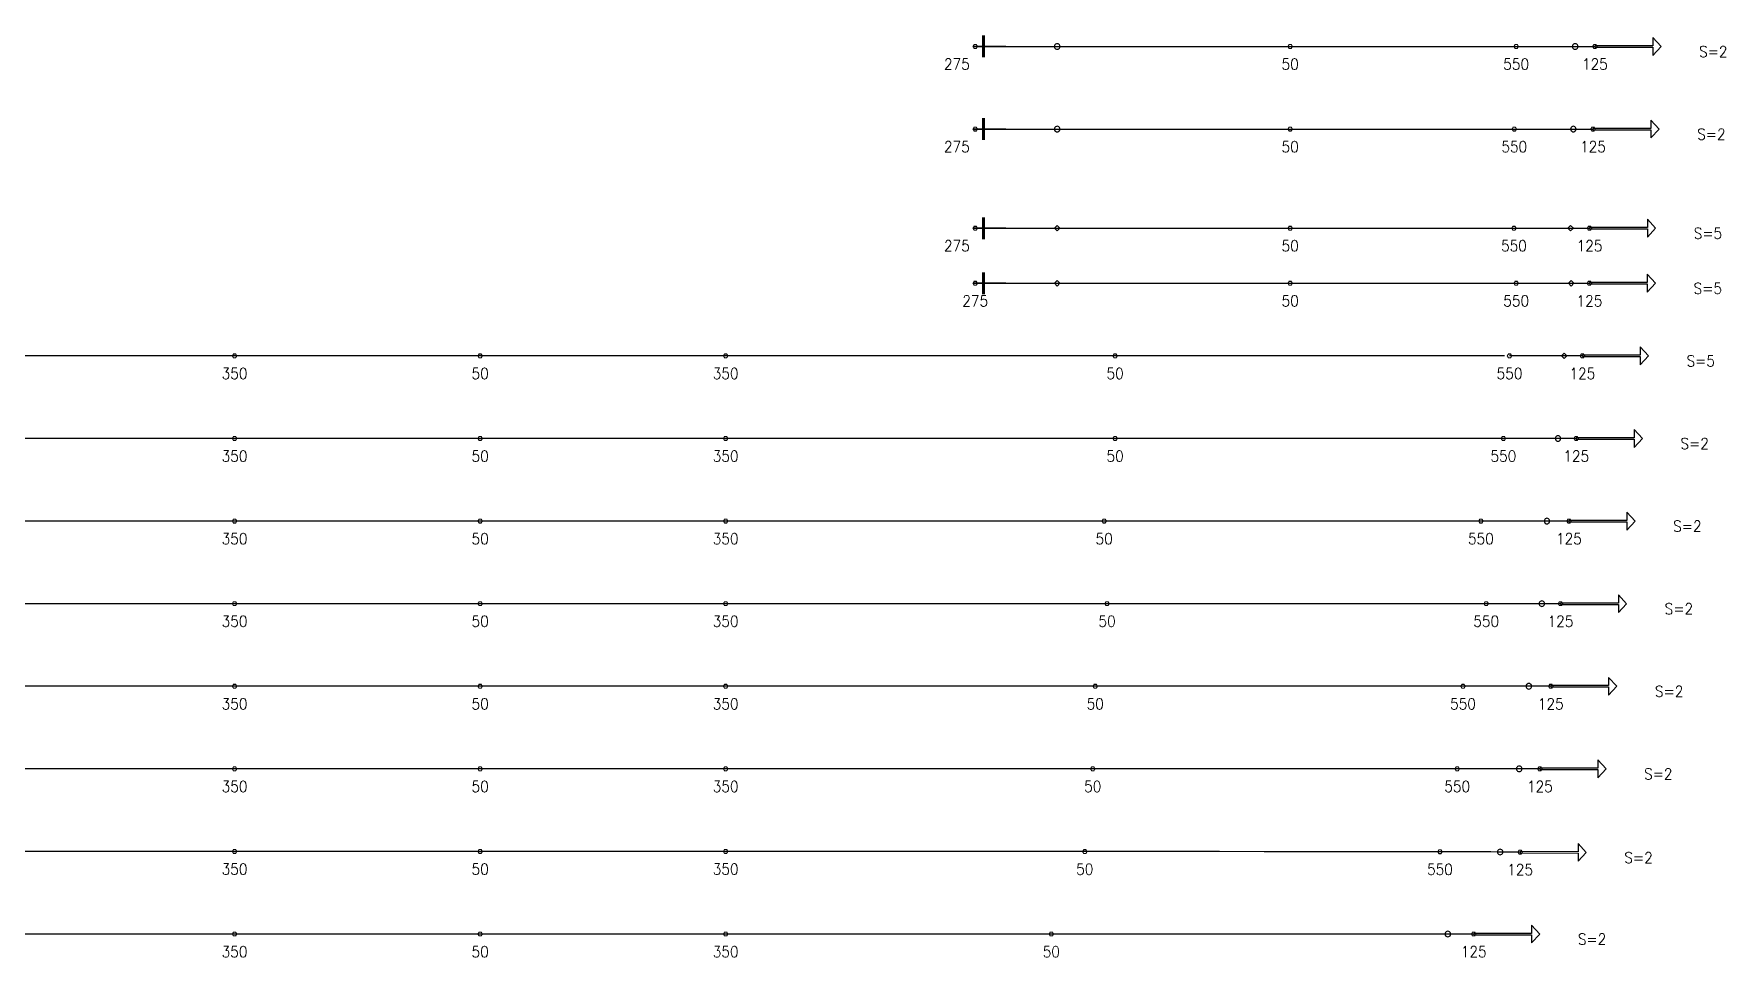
# Model space of a CAD drawing. Header units: millimetres. Extents: x -24156 to 1128921, y -12387 to 212709.
# Drawn here: x 560018 to 590727, y 40080 to 56848 of the extents above; entities that cross this region are included whole.
import ezdxf

# ---------------------------------------------------------------- set-up
doc = ezdxf.new("R2010")
doc.units = ezdxf.units.MM
doc.header["$MEASUREMENT"] = 0
doc.layers.add('Current_plane_Tendon', color=7, linetype='Continuous', true_color=0xab0000)
doc.styles.get("Standard").update_dxf_attribs({"font": 'arial.ttf'})

# ---------------------------------------------------------------- blocks, each defined once
blk = doc.blocks.new('fdsfsdfdsf')
at = {"layer": 'Current_plane_Tendon', "color": 14, "linetype": 'Continuous', "true_color": 0xab0000}
for points, elevation in [([(460147, 315422, 20, 20, 0), (460127, 315456, 20, 20, 0), (460087, 315456, 20, 20, 0), (460067, 315422, 20, 20, 0), (460087, 315387, 20, 20, 0), (460127, 315387, 20, 20, 0)], 55), ([(465862, 315422, 20, 20, 0), (465842, 315456, 20, 20, 0), (465802, 315456, 20, 20, 0), (465782, 315422, 20, 20, 0), (465802, 315387, 20, 20, 0), (465842, 315387, 20, 20, 0)], -20), ([(469963, 315422, 20, 20, 0), (469943, 315456, 20, 20, 0), (469903, 315456, 20, 20, 0), (469883, 315422, 20, 20, 0), (469903, 315387, 20, 20, 0), (469943, 315387, 20, 20, 0)], 130), ([(471391, 315422, 20, 20, 0), (471371, 315456, 20, 20, 0), (471331, 315456, 20, 20, 0), (471311, 315422, 20, 20, 0), (471331, 315387, 20, 20, 0), (471371, 315387, 20, 20, 0)], 55), ([(460147, 313922, 20, 20, 0), (460127, 313956, 20, 20, 0), (460087, 313956, 20, 20, 0), (460067, 313922, 20, 20, 0), (460087, 313887, 20, 20, 0), (460127, 313887, 20, 20, 0)], 55), ([(465862, 313922, 20, 20, 0), (465842, 313956, 20, 20, 0), (465802, 313956, 20, 20, 0), (465782, 313922, 20, 20, 0), (465802, 313887, 20, 20, 0), (465842, 313887, 20, 20, 0)], -20), ([(469929, 313922, 20, 20, 0), (469909, 313956, 20, 20, 0), (469869, 313956, 20, 20, 0), (469849, 313922, 20, 20, 0), (469869, 313887, 20, 20, 0), (469909, 313887, 20, 20, 0)], 133), ([(471357, 313922, 20, 20, 0), (471337, 313956, 20, 20, 0), (471297, 313956, 20, 20, 0), (471277, 313922, 20, 20, 0), (471297, 313887, 20, 20, 0), (471337, 313887, 20, 20, 0)], 58), ([(460147, 312122, 20, 20, 0), (460127, 312156, 20, 20, 0), (460087, 312156, 20, 20, 0), (460067, 312122, 20, 20, 0), (460087, 312087, 20, 20, 0), (460127, 312087, 20, 20, 0)], 55), ([(465862, 312122, 20, 20, 0), (465842, 312156, 20, 20, 0), (465802, 312156, 20, 20, 0), (465782, 312122, 20, 20, 0), (465802, 312087, 20, 20, 0), (465842, 312087, 20, 20, 0)], -20), ([(469923, 312122, 20, 20, 0), (469903, 312156, 20, 20, 0), (469863, 312156, 20, 20, 0), (469843, 312122, 20, 20, 0), (469863, 312087, 20, 20, 0), (469903, 312087, 20, 20, 0)], 150), ([(471294, 312122, 20, 20, 0), (471274, 312156, 20, 20, 0), (471234, 312156, 20, 20, 0), (471214, 312122, 20, 20, 0), (471234, 312087, 20, 20, 0), (471274, 312087, 20, 20, 0)], 75), ([(460147, 311122, 20, 20, 0), (460127, 311156, 20, 20, 0), (460087, 311156, 20, 20, 0), (460067, 311122, 20, 20, 0), (460087, 311087, 20, 20, 0), (460127, 311087, 20, 20, 0)], 55), ([(465862, 311122, 20, 20, 0), (465842, 311156, 20, 20, 0), (465802, 311156, 20, 20, 0), (465782, 311122, 20, 20, 0), (465802, 311087, 20, 20, 0), (465842, 311087, 20, 20, 0)], -20), ([(469963, 311122, 20, 20, 0), (469943, 311156, 20, 20, 0), (469903, 311156, 20, 20, 0), (469883, 311122, 20, 20, 0), (469903, 311087, 20, 20, 0), (469943, 311087, 20, 20, 0)], 130), ([(471292, 311122, 20, 20, 0), (471272, 311156, 20, 20, 0), (471232, 311156, 20, 20, 0), (471212, 311122, 20, 20, 0), (471232, 311087, 20, 20, 0), (471272, 311087, 20, 20, 0)], 55), ([(446707, 309803, 20, 20, 0), (446687, 309838, 20, 20, 0), (446647, 309838, 20, 20, 0), (446627, 309803, 20, 20, 0), (446647, 309769, 20, 20, 0), (446687, 309769, 20, 20, 0)], 130), ([(451163, 309803, 20, 20, 0), (451143, 309838, 20, 20, 0), (451103, 309838, 20, 20, 0), (451083, 309803, 20, 20, 0), (451103, 309769, 20, 20, 0), (451143, 309769, 20, 20, 0)], -170), ([(455618, 309803, 20, 20, 0), (455598, 309838, 20, 20, 0), (455558, 309838, 20, 20, 0), (455538, 309803, 20, 20, 0), (455558, 309769, 20, 20, 0), (455598, 309769, 20, 20, 0)], 130), ([(462685, 309803, 20, 20, 0), (462665, 309838, 20, 20, 0), (462625, 309838, 20, 20, 0), (462605, 309803, 20, 20, 0), (462625, 309769, 20, 20, 0), (462665, 309769, 20, 20, 0)], -20), ([(469842, 309803, 20, 20, 0), (469822, 309838, 20, 20, 0), (469782, 309838, 20, 20, 0), (469762, 309803, 20, 20, 0), (469782, 309769, 20, 20, 0), (469822, 309769, 20, 20, 0)], 255), ([(471164, 309803, 20, 20, 0), (471144, 309838, 20, 20, 0), (471104, 309838, 20, 20, 0), (471084, 309803, 20, 20, 0), (471104, 309769, 20, 20, 0), (471144, 309769, 20, 20, 0)], 180), ([(446707, 308303, 20, 20, 0), (446687, 308338, 20, 20, 0), (446647, 308338, 20, 20, 0), (446627, 308303, 20, 20, 0), (446647, 308269, 20, 20, 0), (446687, 308269, 20, 20, 0)], 130), ([(451163, 308303, 20, 20, 0), (451143, 308338, 20, 20, 0), (451103, 308338, 20, 20, 0), (451083, 308303, 20, 20, 0), (451103, 308269, 20, 20, 0), (451143, 308269, 20, 20, 0)], -20), ([(455618, 308303, 20, 20, 0), (455598, 308338, 20, 20, 0), (455558, 308338, 20, 20, 0), (455538, 308303, 20, 20, 0), (455558, 308269, 20, 20, 0), (455598, 308269, 20, 20, 0)], 130), ([(462685, 308303, 20, 20, 0), (462665, 308338, 20, 20, 0), (462625, 308338, 20, 20, 0), (462605, 308303, 20, 20, 0), (462625, 308269, 20, 20, 0), (462665, 308269, 20, 20, 0)], -20), ([(469731, 308303, 20, 20, 0), (469711, 308338, 20, 20, 0), (469671, 308338, 20, 20, 0), (469651, 308303, 20, 20, 0), (469671, 308269, 20, 20, 0), (469711, 308269, 20, 20, 0)], 132), ([(471053, 308303, 20, 20, 0), (471033, 308338, 20, 20, 0), (470993, 308338, 20, 20, 0), (470973, 308303, 20, 20, 0), (470993, 308269, 20, 20, 0), (471033, 308269, 20, 20, 0)], 57), ([(446707, 306803, 20, 20, 0), (446687, 306838, 20, 20, 0), (446647, 306838, 20, 20, 0), (446627, 306803, 20, 20, 0), (446647, 306769, 20, 20, 0), (446687, 306769, 20, 20, 0)], 130), ([(451163, 306803, 20, 20, 0), (451143, 306838, 20, 20, 0), (451103, 306838, 20, 20, 0), (451083, 306803, 20, 20, 0), (451103, 306769, 20, 20, 0), (451143, 306769, 20, 20, 0)], -20), ([(455618, 306803, 20, 20, 0), (455598, 306838, 20, 20, 0), (455558, 306838, 20, 20, 0), (455538, 306803, 20, 20, 0), (455558, 306769, 20, 20, 0), (455598, 306769, 20, 20, 0)], 130), ([(462487, 306803, 20, 20, 0), (462467, 306838, 20, 20, 0), (462427, 306838, 20, 20, 0), (462407, 306803, 20, 20, 0), (462427, 306769, 20, 20, 0), (462467, 306769, 20, 20, 0)], -20), ([(469323, 306803, 20, 20, 0), (469303, 306838, 20, 20, 0), (469263, 306838, 20, 20, 0), (469243, 306803, 20, 20, 0), (469263, 306769, 20, 20, 0), (469303, 306769, 20, 20, 0)], 133), ([(470921, 306803, 20, 20, 0), (470901, 306838, 20, 20, 0), (470861, 306838, 20, 20, 0), (470841, 306803, 20, 20, 0), (470861, 306769, 20, 20, 0), (470901, 306769, 20, 20, 0)], 58), ([(446707, 305303, 20, 20, 0), (446687, 305338, 20, 20, 0), (446647, 305338, 20, 20, 0), (446627, 305303, 20, 20, 0), (446647, 305269, 20, 20, 0), (446687, 305269, 20, 20, 0)], 130), ([(451163, 305303, 20, 20, 0), (451143, 305338, 20, 20, 0), (451103, 305338, 20, 20, 0), (451083, 305303, 20, 20, 0), (451103, 305269, 20, 20, 0), (451143, 305269, 20, 20, 0)], -20), ([(455618, 305303, 20, 20, 0), (455598, 305338, 20, 20, 0), (455558, 305338, 20, 20, 0), (455538, 305303, 20, 20, 0), (455558, 305269, 20, 20, 0), (455598, 305269, 20, 20, 0)], 130), ([(462539, 305303, 20, 20, 0), (462519, 305338, 20, 20, 0), (462479, 305338, 20, 20, 0), (462459, 305303, 20, 20, 0), (462479, 305269, 20, 20, 0), (462519, 305269, 20, 20, 0)], -20), ([(469419, 305303, 20, 20, 0), (469399, 305338, 20, 20, 0), (469359, 305338, 20, 20, 0), (469339, 305303, 20, 20, 0), (469359, 305269, 20, 20, 0), (469399, 305269, 20, 20, 0)], 134), ([(470767, 305303, 20, 20, 0), (470747, 305338, 20, 20, 0), (470707, 305338, 20, 20, 0), (470687, 305303, 20, 20, 0), (470707, 305269, 20, 20, 0), (470747, 305269, 20, 20, 0)], 59), ([(446707, 303803, 20, 20, 0), (446687, 303838, 20, 20, 0), (446647, 303838, 20, 20, 0), (446627, 303803, 20, 20, 0), (446647, 303769, 20, 20, 0), (446687, 303769, 20, 20, 0)], 130), ([(451163, 303803, 20, 20, 0), (451143, 303838, 20, 20, 0), (451103, 303838, 20, 20, 0), (451083, 303803, 20, 20, 0), (451103, 303769, 20, 20, 0), (451143, 303769, 20, 20, 0)], -20), ([(455618, 303803, 20, 20, 0), (455598, 303838, 20, 20, 0), (455558, 303838, 20, 20, 0), (455538, 303803, 20, 20, 0), (455558, 303769, 20, 20, 0), (455598, 303769, 20, 20, 0)], 130), ([(462325, 303803, 20, 20, 0), (462305, 303838, 20, 20, 0), (462265, 303838, 20, 20, 0), (462245, 303803, 20, 20, 0), (462265, 303769, 20, 20, 0), (462305, 303769, 20, 20, 0)], -20), ([(468998, 303803, 20, 20, 0), (468978, 303838, 20, 20, 0), (468938, 303838, 20, 20, 0), (468918, 303803, 20, 20, 0), (468938, 303769, 20, 20, 0), (468978, 303769, 20, 20, 0)], 133), ([(470591, 303803, 20, 20, 0), (470571, 303838, 20, 20, 0), (470531, 303838, 20, 20, 0), (470511, 303803, 20, 20, 0), (470531, 303769, 20, 20, 0), (470571, 303769, 20, 20, 0)], 58), ([(446707, 302303, 20, 20, 0), (446687, 302338, 20, 20, 0), (446647, 302338, 20, 20, 0), (446627, 302303, 20, 20, 0), (446647, 302269, 20, 20, 0), (446687, 302269, 20, 20, 0)], 130), ([(451163, 302303, 20, 20, 0), (451143, 302338, 20, 20, 0), (451103, 302338, 20, 20, 0), (451083, 302303, 20, 20, 0), (451103, 302269, 20, 20, 0), (451143, 302269, 20, 20, 0)], -20), ([(455618, 302303, 20, 20, 0), (455598, 302338, 20, 20, 0), (455558, 302338, 20, 20, 0), (455538, 302303, 20, 20, 0), (455558, 302269, 20, 20, 0), (455598, 302269, 20, 20, 0)], 130), ([(462279, 302303, 20, 20, 0), (462259, 302338, 20, 20, 0), (462219, 302338, 20, 20, 0), (462199, 302303, 20, 20, 0), (462219, 302269, 20, 20, 0), (462259, 302269, 20, 20, 0)], -20), ([(468893, 302303, 20, 20, 0), (468873, 302338, 20, 20, 0), (468833, 302338, 20, 20, 0), (468813, 302303, 20, 20, 0), (468833, 302269, 20, 20, 0), (468873, 302269, 20, 20, 0)], 134), ([(470393, 302303, 20, 20, 0), (470373, 302338, 20, 20, 0), (470333, 302338, 20, 20, 0), (470313, 302303, 20, 20, 0), (470333, 302269, 20, 20, 0), (470373, 302269, 20, 20, 0)], 59), ([(446707, 300803, 20, 20, 0), (446687, 300838, 20, 20, 0), (446647, 300838, 20, 20, 0), (446627, 300803, 20, 20, 0), (446647, 300769, 20, 20, 0), (446687, 300769, 20, 20, 0)], 130), ([(451163, 300803, 20, 20, 0), (451143, 300838, 20, 20, 0), (451103, 300838, 20, 20, 0), (451083, 300803, 20, 20, 0), (451103, 300769, 20, 20, 0), (451143, 300769, 20, 20, 0)], -20), ([(455618, 300803, 20, 20, 0), (455598, 300838, 20, 20, 0), (455558, 300838, 20, 20, 0), (455538, 300803, 20, 20, 0), (455558, 300769, 20, 20, 0), (455598, 300769, 20, 20, 0)], 130), ([(462135, 300801, 20, 20, 0), (462115, 300835, 20, 20, 0), (462075, 300835, 20, 20, 0), (462055, 300801, 20, 20, 0), (462075, 300766, 20, 20, 0), (462115, 300766, 20, 20, 0)], -20), ([(468580, 300798, 20, 20, 0), (468560, 300833, 20, 20, 0), (468520, 300833, 20, 20, 0), (468500, 300798, 20, 20, 0), (468520, 300764, 20, 20, 0), (468560, 300764, 20, 20, 0)], 137), ([(470035, 300792, 20, 20, 0), (470015, 300826, 20, 20, 0), (469975, 300826, 20, 20, 0), (469955, 300792, 20, 20, 0), (469975, 300757, 20, 20, 0), (470015, 300757, 20, 20, 0)], 62), ([(446707, 299303, 20, 20, 0), (446687, 299338, 20, 20, 0), (446647, 299338, 20, 20, 0), (446627, 299303, 20, 20, 0), (446647, 299269, 20, 20, 0), (446687, 299269, 20, 20, 0)], 130), ([(451163, 299303, 20, 20, 0), (451143, 299338, 20, 20, 0), (451103, 299338, 20, 20, 0), (451083, 299303, 20, 20, 0), (451103, 299269, 20, 20, 0), (451143, 299269, 20, 20, 0)], -20), ([(455618, 299303, 20, 20, 0), (455598, 299338, 20, 20, 0), (455558, 299338, 20, 20, 0), (455538, 299303, 20, 20, 0), (455558, 299269, 20, 20, 0), (455598, 299269, 20, 20, 0)], 130), ([(461528, 299303, 20, 20, 0), (461508, 299338, 20, 20, 0), (461468, 299338, 20, 20, 0), (461448, 299303, 20, 20, 0), (461468, 299269, 20, 20, 0), (461508, 299269, 20, 20, 0)], -20), ([(469192, 299303, 20, 20, 0), (469172, 299338, 20, 20, 0), (469132, 299338, 20, 20, 0), (469112, 299303, 20, 20, 0), (469132, 299269, 20, 20, 0), (469172, 299269, 20, 20, 0)], 64)]:
    blk.add_lwpolyline(points, format="xyseb", close=True, dxfattribs=dict(at, elevation=elevation))
at = {"layer": 'Current_plane_Tendon', "color": 14, "linetype": 'Continuous', "true_color": 0xab0000, "elevation": 180}
for points in [[(460257, 315622, 60, 60, 0), (460257, 315222, 60, 60, 0)], [(460257, 314122, 60, 60, 0), (460257, 313722, 60, 60, 0)], [(460257, 312322, 60, 60, 0), (460257, 311922, 60, 60, 0)], [(460257, 311322, 60, 60, 0), (460257, 310922, 60, 60, 0)]]:
    blk.add_lwpolyline(points, format="xyseb", dxfattribs=at)
at = {"layer": 'Current_plane_Tendon', "color": 14, "linetype": 'Continuous', "true_color": 0xab0000}
for points, elevation in [([(461644, 315422), (461642, 315437), (461635, 315451), (461623, 315462), (461610, 315469), (461594, 315472), (461579, 315469), (461565, 315462), (461554, 315451), (461547, 315437), (461544, 315422), (461547, 315406), (461554, 315392), (461565, 315381), (461579, 315374), (461594, 315372), (461610, 315374), (461623, 315381), (461635, 315392), (461642, 315406), (461644, 315422)], 180), ([(471044, 315422), (471041, 315437), (471034, 315451), (471023, 315462), (471009, 315469), (470994, 315472), (470978, 315469), (470964, 315462), (470953, 315451), (470946, 315437), (470944, 315422), (470946, 315406), (470953, 315392), (470964, 315381), (470978, 315374), (470994, 315372), (471009, 315374), (471023, 315381), (471034, 315392), (471041, 315406), (471044, 315422)], 180), ([(471351, 315410), (472401, 315410), (472401, 315260), (472551, 315422), (472401, 315584), (472401, 315434), (471351, 315434)], 55), ([(461644, 313922), (461642, 313937), (461635, 313951), (461623, 313962), (461610, 313969), (461594, 313972), (461579, 313969), (461565, 313962), (461554, 313951), (461547, 313937), (461544, 313922), (461547, 313906), (461554, 313892), (461565, 313881), (461579, 313874), (461594, 313872), (461610, 313874), (461623, 313881), (461635, 313892), (461642, 313906), (461644, 313922)], 180), ([(471010, 313922), (471008, 313937), (471001, 313951), (470990, 313962), (470976, 313969), (470960, 313972), (470945, 313969), (470931, 313962), (470920, 313951), (470913, 313937), (470910, 313922), (470913, 313906), (470920, 313892), (470931, 313881), (470945, 313874), (470960, 313872), (470976, 313874), (470990, 313881), (471001, 313892), (471008, 313906), (471010, 313922)], 183), ([(471317, 313910), (472367, 313910), (472367, 313760), (472517, 313922), (472367, 314084), (472367, 313934), (471317, 313934)], 58), ([(461644, 312122), (461594, 312172), (461544, 312122), (461594, 312072), (461644, 312122)], 180), ([(470961, 312122), (470911, 312172), (470861, 312122), (470911, 312072), (470961, 312122)], 200), ([(471254, 312110), (472304, 312110), (472304, 311960), (472454, 312122), (472304, 312284), (472304, 312134), (471254, 312134)], 75), ([(461644, 311122), (461594, 311172), (461544, 311122), (461594, 311072), (461644, 311122)], 180), ([(470970, 311122), (470920, 311172), (470870, 311122), (470920, 311072), (470970, 311122)], 180), ([(471252, 311110), (472302, 311110), (472302, 310960), (472452, 311122), (472302, 311284), (472302, 311134), (471252, 311134)], 55), ([(470843, 309803), (470793, 309853), (470743, 309803), (470793, 309753), (470843, 309803)], 305), ([(471124, 309791), (472174, 309791), (472174, 309641), (472324, 309803), (472174, 309965), (472174, 309815), (471124, 309815)], 180), ([(470733, 308303), (470730, 308319), (470723, 308333), (470712, 308344), (470698, 308351), (470683, 308353), (470667, 308351), (470653, 308344), (470642, 308333), (470635, 308319), (470633, 308303), (470635, 308288), (470642, 308274), (470653, 308263), (470667, 308256), (470683, 308253), (470698, 308256), (470712, 308263), (470723, 308274), (470730, 308288), (470733, 308303)], 182), ([(471013, 308291), (472063, 308291), (472063, 308141), (472213, 308303), (472063, 308465), (472063, 308315), (471013, 308315)], 57), ([(470531, 306803), (470529, 306819), (470522, 306833), (470511, 306844), (470497, 306851), (470481, 306853), (470466, 306851), (470452, 306844), (470441, 306833), (470434, 306819), (470431, 306803), (470434, 306788), (470441, 306774), (470452, 306763), (470466, 306756), (470481, 306753), (470497, 306756), (470511, 306763), (470522, 306774), (470529, 306788), (470531, 306803)], 183), ([(470881, 306791), (471931, 306791), (471931, 306641), (472081, 306803), (471931, 306965), (471931, 306815), (470881, 306815)], 58), ([(470440, 305303), (470437, 305319), (470430, 305333), (470419, 305344), (470405, 305351), (470390, 305353), (470374, 305351), (470360, 305344), (470349, 305333), (470342, 305319), (470340, 305303), (470342, 305288), (470349, 305274), (470360, 305263), (470374, 305256), (470390, 305253), (470405, 305256), (470419, 305263), (470430, 305274), (470437, 305288), (470440, 305303)], 184), ([(470727, 305291), (471777, 305291), (471777, 305141), (471927, 305303), (471777, 305465), (471777, 305315), (470727, 305315)], 59), ([(470203, 303803), (470200, 303819), (470193, 303833), (470182, 303844), (470168, 303851), (470153, 303853), (470137, 303851), (470123, 303844), (470112, 303833), (470105, 303819), (470103, 303803), (470105, 303788), (470112, 303774), (470123, 303763), (470137, 303756), (470153, 303753), (470168, 303756), (470182, 303763), (470193, 303774), (470200, 303788), (470203, 303803)], 183), ([(470551, 303791), (471601, 303791), (471601, 303641), (471751, 303803), (471601, 303965), (471601, 303815), (470551, 303815)], 58), ([(470028, 302303), (470026, 302319), (470019, 302333), (470007, 302344), (469994, 302351), (469978, 302353), (469963, 302351), (469949, 302344), (469938, 302333), (469931, 302319), (469928, 302303), (469931, 302288), (469938, 302274), (469949, 302263), (469963, 302256), (469978, 302253), (469994, 302256), (470007, 302263), (470019, 302274), (470026, 302288), (470028, 302303)], 184), ([(470353, 302291), (471403, 302291), (471403, 302141), (471553, 302303), (471403, 302465), (471403, 302315), (470353, 302315)], 59), ([(469995, 300780), (471045, 300775), (471045, 300625), (471195, 300786), (471046, 300949), (471045, 300799), (469995, 300804)], 62), ([(469682, 300793), (469679, 300809), (469672, 300823), (469661, 300834), (469647, 300841), (469632, 300843), (469616, 300841), (469602, 300834), (469591, 300823), (469584, 300809), (469582, 300793), (469584, 300778), (469591, 300764), (469602, 300753), (469616, 300746), (469632, 300743), (469647, 300746), (469661, 300753), (469672, 300764), (469679, 300778), (469682, 300793)], 187), ([(469152, 299291), (470202, 299291), (470202, 299141), (470352, 299303), (470202, 299465), (470202, 299315), (469152, 299315)], 64), ([(468733, 299303), (468730, 299319), (468723, 299333), (468712, 299344), (468698, 299351), (468683, 299353), (468667, 299351), (468653, 299344), (468642, 299333), (468635, 299319), (468633, 299303), (468635, 299288), (468642, 299274), (468653, 299263), (468667, 299256), (468683, 299253), (468698, 299256), (468712, 299263), (468723, 299274), (468730, 299288), (468733, 299303)], 189)]:
    blk.add_lwpolyline(points, close=True, dxfattribs=dict(at, elevation=elevation))
for points in [[(460107, 315422, 180), (460662, 315422, 176), (460067, 315422, 66)], [(460067, 315422, 37), (460817, 315422, 18), (461705, 315422, 2), (462593, 315422, -10), (463482, 315422, -18), (464370, 315422, -20), (465259, 315422, -15), (466147, 315422, -1), (467035, 315422, 23), (467924, 315422, 57), (468812, 315422, 100), (469367, 315422, 122), (469923, 315422, 130)], [(469923, 315422, 130), (470052, 315422, 129), (470182, 315422, 128), (470312, 315422, 124), (470442, 315422, 120), (470572, 315422, 115), (470702, 315422, 108), (470831, 315422, 100), (470961, 315422, 90), (471091, 315422, 80), (471221, 315422, 68), (471351, 315422, 55)], [(460107, 313922, 180), (460662, 313922, 176), (460067, 313922, 66)], [(460067, 313922, 37), (460817, 313922, 18), (461705, 313922, 2), (462593, 313922, -10), (463482, 313922, -18), (464370, 313922, -20), (465259, 313922, -15), (466147, 313922, -1), (467035, 313922, 23), (467924, 313922, 57), (468812, 313922, 100), (469367, 313922, 122), (469923, 313922, 130)], [(469889, 313922, 133), (470019, 313922, 133), (470149, 313922, 131), (470279, 313922, 128), (470409, 313922, 123), (470539, 313922, 118), (470668, 313922, 111), (470798, 313922, 103), (470928, 313922, 94), (471058, 313922, 83), (471188, 313922, 71), (471317, 313922, 58)], [(460107, 312122, 180), (460662, 312122, 176), (460067, 312122, 66)], [(460067, 312122, 37), (460817, 312122, 18), (461705, 312122, 2), (462593, 312122, -10), (463482, 312122, -18), (464370, 312122, -20), (465259, 312122, -15), (466147, 312122, -1), (467035, 312122, 23), (467924, 312122, 57), (468812, 312122, 100), (469367, 312122, 122), (469923, 312122, 130)], [(469883, 312122, 150), (470020, 312122, 149), (470157, 312122, 147), (470294, 312122, 143), (470431, 312122, 138), (470568, 312122, 131), (470705, 312122, 123), (470843, 312122, 113), (470980, 312122, 102), (471117, 312122, 89), (471254, 312122, 75)], [(460107, 311122, 180), (460662, 311122, 176), (460067, 311122, 66)], [(460067, 311122, 37), (460817, 311122, 18), (461705, 311122, 2), (462593, 311122, -10), (463482, 311122, -18), (464370, 311122, -20), (465259, 311122, -15), (466147, 311122, -1), (467035, 311122, 23), (467924, 311122, 57), (468812, 311122, 100), (469367, 311122, 122), (469923, 311122, 130)], [(469923, 311122, 130), (470044, 311122, 129), (470164, 311122, 128), (470285, 311122, 124), (470406, 311122, 120), (470527, 311122, 115), (470648, 311122, 108), (470769, 311122, 100), (470890, 311122, 90), (471011, 311122, 80), (471132, 311122, 68), (471252, 311122, 55)], [(446667, 309803, 130), (446102, 309803, 121), (445538, 309803, 92), (444973, 309803, 46), (444408, 309803, -20), (443844, 309803, -86), (443279, 309803, -132), (442714, 309803, -161), (442150, 309803, -170), (441585, 309803, -161), (441020, 309803, -132), (440456, 309803, -86), (439891, 309803, -20), (439326, 309803, 46), (438761, 309803, 92), (438197, 309803, 121), (437632, 309803, 130)], [(455578, 309803, 130), (455022, 309803, 121), (454465, 309803, 92), (453908, 309803, 46), (453351, 309803, -20), (452794, 309803, -86), (452237, 309803, -132), (451680, 309803, -161), (451123, 309803, -170), (450566, 309803, -161), (450009, 309803, -132), (449452, 309803, -86), (448895, 309803, -20), (448338, 309803, 46), (447781, 309803, 92), (447224, 309803, 121), (446667, 309803, 130)], [(469711, 309803, 130), (468828, 309803, 125), (467945, 309803, 111), (467061, 309803, 88), (466178, 309803, 55), (465295, 309803, 22), (464411, 309803, -1), (463528, 309803, -15), (462645, 309803, -20), (461762, 309803, -15), (460878, 309803, -1), (459995, 309803, 22), (459112, 309803, 55), (458228, 309803, 88), (457345, 309803, 111), (456462, 309803, 125), (455578, 309803, 130)], [(471124, 309803, 180), (471004, 309803, 193), (470884, 309803, 205), (470763, 309803, 215), (470643, 309803, 225), (470523, 309803, 233), (470403, 309803, 240), (470283, 309803, 245), (470163, 309803, 249), (470042, 309803, 253), (469922, 309803, 254), (469802, 309803, 255)], [(446667, 308303, 130), (446102, 308303, 125), (445538, 308303, 111), (444973, 308303, 88), (444408, 308303, 55), (443844, 308303, 22), (443279, 308303, -1), (442714, 308303, -15), (442150, 308303, -20), (441585, 308303, -15), (441020, 308303, -1), (440456, 308303, 22), (439891, 308303, 55), (439326, 308303, 88), (438761, 308303, 111), (438197, 308303, 125), (437632, 308303, 130)], [(455578, 308303, 130), (455022, 308303, 125), (454465, 308303, 111), (453908, 308303, 88), (453351, 308303, 55), (452794, 308303, 22), (452237, 308303, -1), (451680, 308303, -15), (451123, 308303, -20), (450566, 308303, -15), (450009, 308303, -1), (449452, 308303, 22), (448895, 308303, 55), (448338, 308303, 88), (447781, 308303, 111), (447224, 308303, 125), (446667, 308303, 130)], [(469711, 308303, 130), (468828, 308303, 125), (467945, 308303, 111), (467061, 308303, 88), (466178, 308303, 55), (465295, 308303, 22), (464411, 308303, -1), (463528, 308303, -15), (462645, 308303, -20), (461762, 308303, -15), (460878, 308303, -1), (459995, 308303, 22), (459112, 308303, 55), (458228, 308303, 88), (457345, 308303, 111), (456462, 308303, 125), (455578, 308303, 130)], [(471013, 308303, 57), (470893, 308303, 70), (470773, 308303, 82), (470653, 308303, 92), (470532, 308303, 102), (470412, 308303, 110), (470292, 308303, 117), (470172, 308303, 122), (470052, 308303, 127), (469932, 308303, 130), (469812, 308303, 132), (469691, 308303, 132)], [(446667, 306803, 130), (446102, 306803, 125), (445538, 306803, 111), (444973, 306803, 88), (444408, 306803, 55), (443844, 306803, 22), (443279, 306803, -1), (442714, 306803, -15), (442150, 306803, -20), (441585, 306803, -15), (441020, 306803, -1), (440456, 306803, 22), (439891, 306803, 55), (439326, 306803, 88), (438761, 306803, 111), (438197, 306803, 125), (437632, 306803, 130)], [(455578, 306803, 130), (455022, 306803, 125), (454465, 306803, 111), (453908, 306803, 88), (453351, 306803, 55), (452794, 306803, 22), (452237, 306803, -1), (451680, 306803, -15), (451123, 306803, -20), (450566, 306803, -15), (450009, 306803, -1), (449452, 306803, 22), (448895, 306803, 55), (448338, 306803, 88), (447781, 306803, 111), (447224, 306803, 125), (446667, 306803, 130)], [(469316, 306803, 130), (468457, 306803, 125), (467599, 306803, 111), (466740, 306803, 88), (465882, 306803, 55), (465023, 306803, 22), (464164, 306803, -1), (463306, 306803, -15), (462447, 306803, -20), (461589, 306803, -15), (460730, 306803, -1), (459871, 306803, 22), (459013, 306803, 55), (458154, 306803, 88), (457296, 306803, 111), (456437, 306803, 125), (455578, 306803, 130)], [(470881, 306803, 58), (470735, 306803, 71), (470590, 306803, 83), (470445, 306803, 93), (470300, 306803, 103), (470154, 306803, 111), (470009, 306803, 117), (469864, 306803, 123), (469719, 306803, 127), (469573, 306803, 130), (469428, 306803, 132), (469283, 306803, 133)], [(446667, 305303, 130), (446102, 305303, 125), (445538, 305303, 111), (444973, 305303, 88), (444408, 305303, 55), (443844, 305303, 22), (443279, 305303, -1), (442714, 305303, -15), (442150, 305303, -20), (441585, 305303, -15), (441020, 305303, -1), (440456, 305303, 22), (439891, 305303, 55), (439326, 305303, 88), (438761, 305303, 111), (438197, 305303, 125), (437632, 305303, 130)], [(455578, 305303, 130), (455022, 305303, 125), (454465, 305303, 111), (453908, 305303, 88), (453351, 305303, 55), (452794, 305303, 22), (452237, 305303, -1), (451680, 305303, -15), (451123, 305303, -20), (450566, 305303, -15), (450009, 305303, -1), (449452, 305303, 22), (448895, 305303, 55), (448338, 305303, 88), (447781, 305303, 111), (447224, 305303, 125), (446667, 305303, 130)], [(469420, 305303, 130), (468555, 305303, 125), (467690, 305303, 111), (466825, 305303, 88), (465960, 305303, 55), (465095, 305303, 22), (464230, 305303, -1), (463365, 305303, -15), (462499, 305303, -20), (461634, 305303, -15), (460769, 305303, -1), (459904, 305303, 22), (459039, 305303, 55), (458174, 305303, 88), (457309, 305303, 111), (456444, 305303, 125), (455578, 305303, 130)], [(470727, 305303, 59), (470604, 305303, 72), (470482, 305303, 84), (470359, 305303, 95), (470237, 305303, 104), (470114, 305303, 112), (469991, 305303, 119), (469869, 305303, 125), (469746, 305303, 129), (469624, 305303, 132), (469501, 305303, 134), (469379, 305303, 134)], [(446667, 303803, 130), (446102, 303803, 125), (445538, 303803, 111), (444973, 303803, 88), (444408, 303803, 55), (443844, 303803, 22), (443279, 303803, -1), (442714, 303803, -15), (442150, 303803, -20), (441585, 303803, -15), (441020, 303803, -1), (440456, 303803, 22), (439891, 303803, 55), (439326, 303803, 88), (438761, 303803, 111), (438197, 303803, 125), (437632, 303803, 130)], [(455578, 303803, 130), (455022, 303803, 125), (454465, 303803, 111), (453908, 303803, 88), (453351, 303803, 55), (452794, 303803, 22), (452237, 303803, -1), (451680, 303803, -15), (451123, 303803, -20), (450566, 303803, -15), (450009, 303803, -1), (449452, 303803, 22), (448895, 303803, 55), (448338, 303803, 88), (447781, 303803, 111), (447224, 303803, 125), (446667, 303803, 130)], [(468991, 303803, 130), (468153, 303803, 125), (467315, 303803, 111), (466476, 303803, 88), (465638, 303803, 55), (464800, 303803, 22), (463961, 303803, -1), (463123, 303803, -15), (462285, 303803, -20), (461447, 303803, -15), (460608, 303803, -1), (459770, 303803, 22), (458932, 303803, 55), (458093, 303803, 88), (457255, 303803, 111), (456417, 303803, 125), (455578, 303803, 130)], [(470551, 303803, 58), (470392, 303803, 72), (470232, 303803, 85), (470073, 303803, 96), (469914, 303803, 106), (469754, 303803, 114), (469595, 303803, 121), (469436, 303803, 126), (469277, 303803, 130), (469117, 303803, 132), (468958, 303803, 133)], [(446667, 302303, 130), (446102, 302303, 125), (445538, 302303, 111), (444973, 302303, 88), (444408, 302303, 55), (443844, 302303, 22), (443279, 302303, -1), (442714, 302303, -15), (442150, 302303, -20), (441585, 302303, -15), (441020, 302303, -1), (440456, 302303, 22), (439891, 302303, 55), (439326, 302303, 88), (438761, 302303, 111), (438197, 302303, 125), (437632, 302303, 130)], [(455578, 302303, 130), (455022, 302303, 125), (454465, 302303, 111), (453908, 302303, 88), (453351, 302303, 55), (452794, 302303, 22), (452237, 302303, -1), (451680, 302303, -15), (451123, 302303, -20), (450566, 302303, -15), (450009, 302303, -1), (449452, 302303, 22), (448895, 302303, 55), (448338, 302303, 88), (447781, 302303, 111), (447224, 302303, 125), (446667, 302303, 130)], [(468899, 302303, 130), (468066, 302303, 125), (467234, 302303, 111), (466401, 302303, 88), (465569, 302303, 55), (464736, 302303, 22), (463904, 302303, -1), (463071, 302303, -15), (462239, 302303, -20), (461406, 302303, -15), (460574, 302303, -1), (459741, 302303, 22), (458909, 302303, 55), (458076, 302303, 88), (457244, 302303, 111), (456411, 302303, 125), (455578, 302303, 130)], [(470353, 302303, 59), (470203, 302303, 74), (470053, 302303, 86), (469903, 302303, 98), (469753, 302303, 107), (469603, 302303, 116), (469453, 302303, 122), (469303, 302303, 128), (469153, 302303, 131), (469003, 302303, 134), (468853, 302303, 134)], [(446667, 300803, 130), (446102, 300803, 125), (445538, 300803, 111), (444973, 300803, 88), (444408, 300803, 55), (443844, 300803, 22), (443279, 300803, -1), (442714, 300803, -15), (442150, 300803, -20), (441585, 300803, -15), (441020, 300803, -1), (440456, 300803, 22), (439891, 300803, 55), (439326, 300803, 88), (438761, 300803, 111), (438197, 300803, 125), (437632, 300803, 130)], [(455578, 300803, 130), (455022, 300803, 125), (454465, 300803, 111), (453908, 300803, 88), (453351, 300803, 55), (452794, 300803, 22), (452237, 300803, -1), (451680, 300803, -15), (451123, 300803, -20), (450566, 300803, -15), (450009, 300803, -1), (449452, 300803, 22), (448895, 300803, 55), (448338, 300803, 88), (447781, 300803, 111), (447224, 300803, 125), (446667, 300803, 130)], [(468611, 300798, 130), (467796, 300798, 125), (466982, 300799, 111), (466167, 300799, 88), (465353, 300799, 55), (464538, 300800, 22), (463724, 300800, -1), (462909, 300800, -15), (462095, 300801, -20), (461280, 300801, -15), (460466, 300801, -1), (459651, 300802, 22), (458837, 300802, 55), (458022, 300802, 88), (457207, 300803, 111), (456393, 300803, 125), (455578, 300803, 130)], [(469995, 300792, 62), (469863, 300792, 75), (469731, 300793, 87), (469598, 300793, 97), (469466, 300794, 107), (469334, 300795, 115), (469202, 300795, 121), (469069, 300796, 127), (468937, 300796, 131), (468805, 300797, 134), (468673, 300798, 136), (468540, 300798, 137)], [(446667, 299303, 130), (446102, 299303, 125), (445538, 299303, 111), (444973, 299303, 88), (444408, 299303, 55), (443844, 299303, 22), (443279, 299303, -1), (442714, 299303, -15), (442150, 299303, -20), (441585, 299303, -15), (441020, 299303, -1), (440456, 299303, 22), (439891, 299303, 55), (439326, 299303, 88), (438761, 299303, 111), (438197, 299303, 125), (437632, 299303, 130)], [(455578, 299303, 130), (455022, 299303, 125), (454465, 299303, 111), (453908, 299303, 88), (453351, 299303, 55), (452794, 299303, 22), (452237, 299303, -1), (451680, 299303, -15), (451123, 299303, -20), (450566, 299303, -15), (450009, 299303, -1), (449452, 299303, 22), (448895, 299303, 55), (448338, 299303, 88), (447781, 299303, 111), (447224, 299303, 125), (446667, 299303, 130)], [(467398, 299303, 130), (466660, 299303, 125), (465921, 299303, 111), (465182, 299303, 88), (464443, 299303, 55), (463705, 299303, 22), (462966, 299303, -1), (462227, 299303, -15), (461488, 299303, -20), (460750, 299303, -15), (460011, 299303, -1), (459272, 299303, 22), (458533, 299303, 55), (457795, 299303, 88), (457056, 299303, 111), (456317, 299303, 125), (455578, 299303, 130)], [(469152, 299303, 64), (469104, 299303, 68), (468933, 299303, 80), (468763, 299303, 90), (468592, 299303, 100), (468422, 299303, 108), (468251, 299303, 115), (468081, 299303, 120), (467910, 299303, 124), (467739, 299303, 128), (467569, 299303, 129), (467398, 299303, 130)]]:
    blk.add_polyline3d(points, dxfattribs=at)
at = {"layer": 'Current_plane_Tendon', "color": 14, "linetype": 'Continuous', "true_color": 0xab0000, "char_height": 200, "attachment_point": 5}
for s, insert in [('\\FSTANDARD.shx;\xa0S=2', (473451, 315329, 180)), ('\\FSTANDARD.shx;275', (459774, 315102, 180)), ('\\FSTANDARD.shx;50', (465822, 315102, -20)), ('\\FSTANDARD.shx;550', (469923, 315102, 130)), ('\\FSTANDARD.shx;125', (471351, 315102, 55)), ('\\FSTANDARD.shx;\xa0S=2', (473417, 313829, 183)), ('\\FSTANDARD.shx;275', (459774, 313602, 180)), ('\\FSTANDARD.shx;50', (465822, 313602, -20)), ('\\FSTANDARD.shx;550', (469889, 313602, 133)), ('\\FSTANDARD.shx;125', (471317, 313602, 58)), ('\\FSTANDARD.shx;\xa0S=5', (473354, 312029, 200)), ('\\FSTANDARD.shx;275', (459774, 311802, 180)), ('\\FSTANDARD.shx;50', (465822, 311802, -20)), ('\\FSTANDARD.shx;550', (469883, 311802, 150)), ('\\FSTANDARD.shx;125', (471254, 311802, 75)), ('\\FSTANDARD.shx;\xa0S=5', (473352, 311029, 180)), ('\\FSTANDARD.shx;275', (460107, 310802, 180)), ('\\FSTANDARD.shx;50', (465822, 310802, -20)), ('\\FSTANDARD.shx;550', (469923, 310802, 130)), ('\\FSTANDARD.shx;125', (471252, 310802, 55)), ('\\FSTANDARD.shx;350', (446667, 309483, 130)), ('\\FSTANDARD.shx;50', (451123, 309483, -170)), ('\\FSTANDARD.shx;350', (455578, 309483, 130)), ('\\FSTANDARD.shx;50', (462645, 309483, -20)), ('\\FSTANDARD.shx;550', (469802, 309483, 255)), ('\\FSTANDARD.shx;125', (471124, 309483, 180)), ('\\FSTANDARD.shx;\xa0S=5', (473224, 309711, 305)), ('\\FSTANDARD.shx;350', (446667, 307983, 130)), ('\\FSTANDARD.shx;50', (451123, 307983, -20)), ('\\FSTANDARD.shx;350', (455578, 307983, 130)), ('\\FSTANDARD.shx;50', (462645, 307983, -20)), ('\\FSTANDARD.shx;550', (469691, 307983, 132)), ('\\FSTANDARD.shx;125', (471013, 307983, 57)), ('\\FSTANDARD.shx;\xa0S=2', (473113, 308211, 182)), ('\\FSTANDARD.shx;\xa0S=2', (472981, 306711, 183)), ('\\FSTANDARD.shx;350', (446667, 306483, 130)), ('\\FSTANDARD.shx;50', (451123, 306483, -20)), ('\\FSTANDARD.shx;350', (455578, 306483, 130)), ('\\FSTANDARD.shx;50', (462447, 306483, -20)), ('\\FSTANDARD.shx;550', (469283, 306483, 133)), ('\\FSTANDARD.shx;125', (470881, 306483, 58)), ('\\FSTANDARD.shx;\xa0S=2', (472827, 305211, 184)), ('\\FSTANDARD.shx;350', (446667, 304983, 130)), ('\\FSTANDARD.shx;50', (451123, 304983, -20)), ('\\FSTANDARD.shx;350', (455578, 304983, 130)), ('\\FSTANDARD.shx;50', (462499, 304983, -20)), ('\\FSTANDARD.shx;550', (469379, 304983, 134)), ('\\FSTANDARD.shx;125', (470727, 304983, 59)), ('\\FSTANDARD.shx;\xa0S=2', (472651, 303711, 183)), ('\\FSTANDARD.shx;350', (446667, 303483, 130)), ('\\FSTANDARD.shx;50', (451123, 303483, -20)), ('\\FSTANDARD.shx;350', (455578, 303483, 130)), ('\\FSTANDARD.shx;50', (462285, 303483, -20)), ('\\FSTANDARD.shx;550', (468958, 303483, 133)), ('\\FSTANDARD.shx;125', (470551, 303483, 58)), ('\\FSTANDARD.shx;\xa0S=2', (472453, 302211, 184)), ('\\FSTANDARD.shx;350', (446667, 301983, 130)), ('\\FSTANDARD.shx;50', (451123, 301983, -20)), ('\\FSTANDARD.shx;350', (455578, 301983, 130)), ('\\FSTANDARD.shx;50', (462239, 301983, -20)), ('\\FSTANDARD.shx;550', (468853, 301983, 134)), ('\\FSTANDARD.shx;125', (470353, 301983, 59)), ('\\FSTANDARD.shx;350', (446667, 300483, 130)), ('\\FSTANDARD.shx;50', (451123, 300483, -20)), ('\\FSTANDARD.shx;350', (455578, 300483, 130)), ('\\FSTANDARD.shx;\xa0S=2', (471252, 299211, 189)), ('\\FSTANDARD.shx;350', (446667, 298983, 130)), ('\\FSTANDARD.shx;50', (451123, 298983, -20)), ('\\FSTANDARD.shx;350', (455578, 298983, 130)), ('\\FSTANDARD.shx;50', (461488, 298983, -20)), ('\\FSTANDARD.shx;125', (469152, 298983, 64))]:
    blk.add_mtext(s, dxfattribs=dict(at, insert=insert))
for s, insert, rotation in [('\\FSTANDARD.shx;\xa0S=2', (472095, 300690, 187), 359.7422), ('\\FSTANDARD.shx;50', (462094, 300481, -20), 359.976), ('\\FSTANDARD.shx;550', (468540, 300478, 137), 359.976), ('\\FSTANDARD.shx;125', (469994, 300472, 62), 359.7422)]:
    blk.add_mtext(s, dxfattribs=dict(at, insert=insert, rotation=rotation))

msp = doc.modelspace()

# ---------------------------------------------------------------- block references
at = {"layer": 'Current_plane_Tendon', "linetype": 'Continuous'}
msp.add_blockref('fdsfsdfdsf', (116993.9, -258803.5, -180), dxfattribs=at)

doc.saveas('drawing.dxf')
